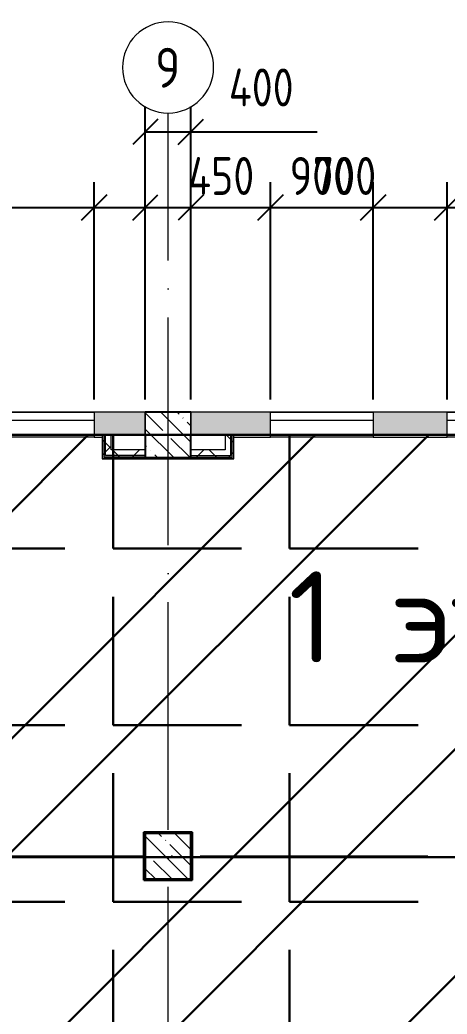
# Model space of a CAD drawing. Header units: millimetres. Extents: x -68946 to 690821, y -552984 to 293768.
# Drawn here: x 34848 to 38600, y 53287 to 62020 of the extents above; entities that cross this region are included whole.
import ezdxf

# ---------------------------------------------------------------- set-up
doc = ezdxf.new("R2010")
doc.units = ezdxf.units.MM
doc.linetypes.add('ADSK_Линия сетки', pattern=[2500, 2000, -250, 0, -250])
doc.layers.get('Defpoints').update_dxf_attribs({"color": 250})
for name, color, linetype, lineweight in [('1.1) Стяжка 5 вып.', 30, 'Continuous', 30), ('1.2) Тепло-звук изол. + пленка 5 вып.', 200, 'Continuous', 30), ('A-____-____-DIMS', 250, 'Continuous', 9), ('A-GLAZ-____-MCUT', 250, 'Continuous', 9), ('A-GLAZ-____-OTLN', 250, 'Continuous', 5), ('A-WALL-____-MCUT', 250, 'Continuous', 13), ('A-WALL-____-PATT', 250, 'Continuous', 13), ('A-WALL-FNSH-MCUT', 250, 'Continuous', 13), ('G-____-____-TEXT', 250, 'Continuous', 9), ('I-WALL-____-OTLN', 250, 'Continuous', 9), ('S-COLS-____-MCUT', 250, 'Continuous', 25), ('S-COLS-____-OTLN', 250, 'Continuous', 9), ('S-GRID-____-IDEN', 250, 'Continuous', 9), ('S-GRID-____-OTLN', 250, 'Continuous', 9)]:
    doc.layers.add(name, color=color, linetype=linetype, lineweight=lineweight)
doc.styles.add('GOST Common', font='', dxfattribs={"width": 0.9, "height": 350})
doc.styles.add('ISOCPEUR_6', font='isocpeur.ttf', dxfattribs={"height": 3.5})
doc.styles.get("Standard").update_dxf_attribs({"font": 'ГОСТ тип А.ttf'})
doc.styles.get('GOST Common').set_extended_font_data('GOST Common')
doc.dimstyles.new('А3', dxfattribs={"dimtxt": 333, "dimasz": 222, "dimexe": 222, "dimexo": 111, "dimgap": 111, "dimtad": 1, "dimtoh": 1, "dimdec": 0, "dimrnd": 0.0015, "dimzin": 0, "dimdsep": 46, "dimtxsty": 'Standard', "dimblk": 'OBLIQUE', "dimcen": 0, "dimclrd": 7, "dimclre": 7, "dimclrt": 7, "dimadec": 0, "dimazin": 0, "dimtfac": 1, "dimtdec": 0, "dimtofl": 0, "dimtmove": 0, "dimatfit": 3, "dimfxl": 1, "dimtolj": 1, "dimtzin": 0, "dimarcsym": 0})
pattern_1 = [(45, (0, 0), (-141.42136, 141.42136), []), (135, (0, 0), (-141.42136, -141.42136), [])]
pattern_2 = [(0, (0, 0), (0, 1550.67), [1127.76, -422.91]), (90, (0, 0), (-1550.67, 9e-14), [1127.76, -422.91])]

# ---------------------------------------------------------------- blocks, each defined once
blk = doc.blocks.new('Окно_СКБ_1Ст1 - 120_Окно_СКБ_1Ст_900_ОК3л-V3-Кладочный план на отм_ 0_000_ Секция 1_')
at = {"layer": 'A-GLAZ-____-MCUT'}
for p, q in [((-450, -125), (450, -125)), ((-450, -195), (450, -195))]:
    blk.add_line(p, q, dxfattribs=at)
at = {"layer": 'A-GLAZ-____-OTLN'}
for p, q in [((450, -125), (-450, -125)), ((-450, -195), (450, -195))]:
    blk.add_line(p, q, dxfattribs=at)
blk = doc.blocks.new('Окно_СКБ_1Ст1 - 120_Окно_СКБ_1Ст_1250_ОК14Л-29018784-Кладочный план на отм_ 0_000_ Секция 1_')
at = {"layer": 'A-GLAZ-____-MCUT'}
for p, q in [((-625, -125), (625, -125)), ((-625, -195), (625, -195))]:
    blk.add_line(p, q, dxfattribs=at)
at = {"layer": 'A-GLAZ-____-OTLN'}
for p, q in [((625, -125), (-625, -125)), ((-625, -195), (625, -195))]:
    blk.add_line(p, q, dxfattribs=at)
blk = doc.blocks.new('Окно_СКБ_2Ст1 - Окно_СКБ_2Ст_2800_ОК11-29018754-Кладочный план на отм_ 0_000_ Секция 1_')
at = {"layer": 'A-GLAZ-____-MCUT'}
for p, q in [((-1400, -125), (1400, -125)), ((-1400, -195), (1400, -195))]:
    blk.add_line(p, q, dxfattribs=at)
at = {"layer": 'A-GLAZ-____-OTLN'}
for p, q in [((1400, -125), (-1400, -125)), ((-1400, -195), (1400, -195))]:
    blk.add_line(p, q, dxfattribs=at)
blk = doc.blocks.new('BSC_Колонна _Прямоугольная - 400x400-V16-Кладочный план на отм_ 0_000_ Секция 1_')
at = {"layer": 'S-COLS-____-OTLN', "lineweight": 5}
h = blk.add_hatch(dxfattribs=at)
h.set_pattern_fill('FP_23', color=256, style=0, pattern_type=2)
h.set_pattern_definition([(135, (-36149.98, -54675), (-142.5619, -142.5619), []), (135, (-36007.42, -54675), (-142.5619, -142.5619), [252.016, -50.403, 3.353, -47.05])])
h.paths.add_polyline_path([(-200, -200), (200, -200), (200, 200), (-200, 200)])
at = {"layer": 'S-COLS-____-MCUT'}
for p, q in [((200, 200), (-200, 200)), ((-200, 200), (-200, -200)), ((200, -200), (200, 200)), ((-200, -200), (200, -200))]:
    blk.add_line(p, q, dxfattribs=at)
blk = doc.blocks.new('Ось сетки - Круг_Ø8 мм-39983606-Кладочный план на отм_ 0_000_ Секция 1_')
at = {"layer": 'S-GRID-____-IDEN'}
for start, end in [(360, 180), (180, 360)]:
    blk.add_arc((0, 0), 4, start, end, dxfattribs=at)
blk = doc.blocks.new('_Oblique')
at = {"color": 0, "linetype": 'ByBlock', "lineweight": -2}
blk.add_line((-0.5, -0.5), (0.5, 0.5), dxfattribs=at)
blk = doc.blocks.new('DIMBLOCK355-Кладочный план на отм_ 0_000_ Секция 1_')
at = {"layer": 'A-____-____-DIMS', "color": 7, "lineweight": -2, "transparency": 16777216}
for p, q in [((32700, 58686.1), (32700, 60593.3)), ((35500, 58686.1), (35500, 60593.3)), ((32700, 60371.3), (35500, 60371.3))]:
    blk.add_line(p, q, dxfattribs=at)
at = {"layer": 'Defpoints', "color": 0, "lineweight": 30, "transparency": 16777216}
for p in [(35500, 60371.3), (32700, 58575.1), (35500, 58575.1)]:
    blk.add_point(p, dxfattribs=at)
at = {"layer": 'A-____-____-DIMS', "color": 7, "lineweight": -2, "transparency": 16777216, "xscale": 222, "yscale": 222, "zscale": 222, "rotation": 180}
blk.add_blockref('_Oblique', (32700, 60371.3), dxfattribs=at)
at = {"layer": 'A-____-____-DIMS', "color": 7, "lineweight": -2, "transparency": 16777216, "xscale": 222, "yscale": 222, "zscale": 222}
blk.add_blockref('_Oblique', (35500, 60371.3), dxfattribs=at)
at = {"layer": 'A-____-____-DIMS', "color": 7, "transparency": 16777216, "insert": (34100, 60648.8), "char_height": 333, "width": 2.483, "attachment_point": 5}
blk.add_mtext('\\A1;2800', dxfattribs=at)
blk = doc.blocks.new('DIMBLOCK356-Кладочный план на отм_ 0_000_ Секция 1_')
at = {"layer": 'A-____-____-DIMS', "color": 7, "lineweight": -2, "transparency": 16777216}
for p, q in [((35500, 58686.1), (35500, 60593.3)), ((35950, 58686), (35950, 60593.3)), ((35500, 60371.3), (35950, 60371.3)), ((35950, 60371.3), (37060, 60371.3))]:
    blk.add_line(p, q, dxfattribs=at)
at = {"layer": 'Defpoints', "color": 0, "lineweight": 30, "transparency": 16777216}
for p in [(35950, 60371.3), (35500, 58575.1), (35950, 58575)]:
    blk.add_point(p, dxfattribs=at)
at = {"layer": 'A-____-____-DIMS', "color": 7, "lineweight": -2, "transparency": 16777216, "xscale": 222, "yscale": 222, "zscale": 222, "rotation": 180}
blk.add_blockref('_Oblique', (35500, 60371.3), dxfattribs=at)
at = {"layer": 'A-____-____-DIMS', "color": 7, "lineweight": -2, "transparency": 16777216, "xscale": 222, "yscale": 222, "zscale": 222}
blk.add_blockref('_Oblique', (35950, 60371.3), dxfattribs=at)
at = {"layer": 'A-____-____-DIMS', "color": 7, "transparency": 16777216, "insert": (36616, 60648.8), "char_height": 333, "width": 1.946, "attachment_point": 5}
blk.add_mtext('\\A1;450', dxfattribs=at)
blk = doc.blocks.new('DIMBLOCK357-Кладочный план на отм_ 0_000_ Секция 1_')
at = {"layer": 'A-____-____-DIMS', "color": 7, "lineweight": -2, "transparency": 16777216}
for p, q in [((35950, 58686), (35950, 61259.8)), ((36350, 58686), (36350, 61259.8)), ((35950, 61037.8), (36350, 61037.8)), ((36350, 61037.8), (37460, 61037.8))]:
    blk.add_line(p, q, dxfattribs=at)
at = {"layer": 'Defpoints', "color": 0, "lineweight": 30, "transparency": 16777216}
for p in [(36350, 61037.8), (35950, 58575), (36350, 58575)]:
    blk.add_point(p, dxfattribs=at)
at = {"layer": 'A-____-____-DIMS', "color": 7, "lineweight": -2, "transparency": 16777216, "xscale": 222, "yscale": 222, "zscale": 222, "rotation": 180}
blk.add_blockref('_Oblique', (35950, 61037.8), dxfattribs=at)
at = {"layer": 'A-____-____-DIMS', "color": 7, "lineweight": -2, "transparency": 16777216, "xscale": 222, "yscale": 222, "zscale": 222}
blk.add_blockref('_Oblique', (36350, 61037.8), dxfattribs=at)
at = {"layer": 'A-____-____-DIMS', "color": 7, "transparency": 16777216, "insert": (36683, 61592.8), "char_height": 333, "width": 1.946, "attachment_point": 1, "line_spacing_factor": 1.022761}
blk.add_mtext('\\A1;400', dxfattribs=at)
blk = doc.blocks.new('DIMBLOCK358-Кладочный план на отм_ 0_000_ Секция 1_')
at = {"layer": 'A-____-____-DIMS', "color": 7, "lineweight": -2, "transparency": 16777216}
for p, q in [((36350, 58686), (36350, 60593.3)), ((37050, 58686.1), (37050, 60593.3)), ((36350, 60371.3), (37050, 60371.3)), ((37050, 60371.3), (38126.7, 60371.3))]:
    blk.add_line(p, q, dxfattribs=at)
at = {"layer": 'Defpoints', "color": 0, "lineweight": 30, "transparency": 16777216}
for p in [(37050, 60371.3), (36350, 58575), (37050, 58575.1)]:
    blk.add_point(p, dxfattribs=at)
at = {"layer": 'A-____-____-DIMS', "color": 7, "lineweight": -2, "transparency": 16777216, "xscale": 222, "yscale": 222, "zscale": 222, "rotation": 180}
blk.add_blockref('_Oblique', (36350, 60371.3), dxfattribs=at)
at = {"layer": 'A-____-____-DIMS', "color": 7, "lineweight": -2, "transparency": 16777216, "xscale": 222, "yscale": 222, "zscale": 222}
blk.add_blockref('_Oblique', (37050, 60371.3), dxfattribs=at)
at = {"layer": 'A-____-____-DIMS', "color": 7, "transparency": 16777216, "insert": (37699.4, 60648.8), "char_height": 333, "width": 1.862, "attachment_point": 5}
blk.add_mtext('\\A1;700', dxfattribs=at)
blk = doc.blocks.new('DIMBLOCK359-Кладочный план на отм_ 0_000_ Секция 1_')
at = {"layer": 'A-____-____-DIMS', "color": 7, "lineweight": -2, "transparency": 16777216}
for p, q in [((37050, 58686.1), (37050, 60593.3)), ((37950, 58686), (37950, 60593.3)), ((37050, 60371.3), (37950, 60371.3))]:
    blk.add_line(p, q, dxfattribs=at)
at = {"layer": 'Defpoints', "color": 0, "lineweight": 30, "transparency": 16777216}
for p in [(37950, 60371.3), (37050, 58575.1), (37950, 58575)]:
    blk.add_point(p, dxfattribs=at)
at = {"layer": 'A-____-____-DIMS', "color": 7, "lineweight": -2, "transparency": 16777216, "xscale": 222, "yscale": 222, "zscale": 222, "rotation": 180}
blk.add_blockref('_Oblique', (37050, 60371.3), dxfattribs=at)
at = {"layer": 'A-____-____-DIMS', "color": 7, "lineweight": -2, "transparency": 16777216, "xscale": 222, "yscale": 222, "zscale": 222}
blk.add_blockref('_Oblique', (37950, 60371.3), dxfattribs=at)
at = {"layer": 'A-____-____-DIMS', "color": 7, "transparency": 16777216, "insert": (37500, 60648.8), "char_height": 333, "width": 1.862, "attachment_point": 5}
blk.add_mtext('\\A1;900', dxfattribs=at)
blk = doc.blocks.new('DIMBLOCK360-Кладочный план на отм_ 0_000_ Секция 1_')
at = {"layer": 'A-____-____-DIMS', "color": 7, "lineweight": -2, "transparency": 16777216}
for p, q in [((37950, 58686), (37950, 60593.3)), ((38600, 58686), (38600, 60593.3)), ((37950, 60371.3), (38600, 60371.3)), ((38600, 60371.3), (39676.7, 60371.3))]:
    blk.add_line(p, q, dxfattribs=at)
at = {"layer": 'Defpoints', "color": 0, "lineweight": 30, "transparency": 16777216}
for p in [(38600, 60371.3), (37950, 58575), (38600, 58575)]:
    blk.add_point(p, dxfattribs=at)
at = {"layer": 'A-____-____-DIMS', "color": 7, "lineweight": -2, "transparency": 16777216, "xscale": 222, "yscale": 222, "zscale": 222, "rotation": 180}
blk.add_blockref('_Oblique', (37950, 60371.3), dxfattribs=at)
at = {"layer": 'A-____-____-DIMS', "color": 7, "lineweight": -2, "transparency": 16777216, "xscale": 222, "yscale": 222, "zscale": 222}
blk.add_blockref('_Oblique', (38600, 60371.3), dxfattribs=at)
at = {"layer": 'A-____-____-DIMS', "color": 7, "transparency": 16777216, "insert": (39249.4, 60648.8), "char_height": 333, "width": 1.862, "attachment_point": 5}
blk.add_mtext('\\A1;650', dxfattribs=at)
blk = doc.blocks.new('DIMBLOCK361-Кладочный план на отм_ 0_000_ Секция 1_')
at = {"layer": 'A-____-____-DIMS', "color": 7, "lineweight": -2, "transparency": 16777216}
for p, q in [((38600, 58686), (38600, 60593.3)), ((39850, 58686), (39850, 60593.3)), ((38600, 60371.3), (39850, 60371.3))]:
    blk.add_line(p, q, dxfattribs=at)
at = {"layer": 'Defpoints', "color": 0, "lineweight": 30, "transparency": 16777216}
for p in [(39850, 60371.3), (38600, 58575), (39850, 58575)]:
    blk.add_point(p, dxfattribs=at)
at = {"layer": 'A-____-____-DIMS', "color": 7, "lineweight": -2, "transparency": 16777216, "xscale": 222, "yscale": 222, "zscale": 222, "rotation": 180}
blk.add_blockref('_Oblique', (38600, 60371.3), dxfattribs=at)
at = {"layer": 'A-____-____-DIMS', "color": 7, "lineweight": -2, "transparency": 16777216, "xscale": 222, "yscale": 222, "zscale": 222}
blk.add_blockref('_Oblique', (39850, 60371.3), dxfattribs=at)
at = {"layer": 'A-____-____-DIMS', "color": 7, "transparency": 16777216, "insert": (39225, 60648.8), "char_height": 333, "width": 2.299, "attachment_point": 5}
blk.add_mtext('\\A1;1250', dxfattribs=at)

msp = doc.modelspace()

# ---------------------------------------------------------------- hatches: boundary and pattern name
at = {"layer": '1.1) Стяжка 5 вып.', "lineweight": 30, "true_color": 0xf26722}
h = msp.add_hatch(dxfattribs=at)
h.set_pattern_fill('ANSI32', color=30, scale=222)
h.paths.add_polyline_path([(53480, 58375.0006), (32655, 58375.0006), (32655, 54665.0006), (35938.1957, 54665.0006), (35938.1957, 54885), (36359.9781, 54885), (36359.9781, 54665.0006), (40840, 54665.0006), (40840, 54885), (41260, 54885), (41260, 54665.0006), (45340, 54665.0006), (45340, 54885), (45760, 54885), (45760, 54665.0006), (49640, 54665.0006), (49640, 54885), (50059.9781, 54885), (50059.9781, 54665.0006), (53480, 54665.0006)])
h = msp.add_hatch(dxfattribs=at)
h.set_pattern_fill('ANSI32', color=30, scale=222)
h.paths.add_polyline_path([(69050, 54665.0006), (63760.01, 54665.0006), (63760.01, 54465), (63340.01, 54465), (63340.01, 54665.0006), (50059.9781, 54665.0006), (50059.9781, 54465), (49640, 54465), (49640, 54665.0006), (45760, 54665.0006), (45760, 54465), (45340, 54465), (45340, 54665.0006), (41260, 54665.0006), (41260, 54465), (40840, 54465), (40840, 54665.0006), (36359.9781, 54665.0006), (36359.9781, 54465), (35938.1957, 54465), (35938.1957, 54665.0006), (32655, 54665.0006), (237.9781, 54665.0006), (237.9781, 51375), (69050, 51375)])
at = {"layer": '1.2) Тепло-звук изол. + пленка 5 вып.', "lineweight": 30}
h = msp.add_hatch(dxfattribs=at)
h.set_pattern_fill('ANGLE', color=256, scale=222)
h.set_pattern_definition(pattern_2)
h.paths.add_polyline_path([(53480, 58375.0006), (32655, 58375.0006), (32655, 54665.0006), (35938.1957, 54665.0006), (35938.1957, 54885), (36359.9781, 54885), (36359.9781, 54665.0006), (40840, 54665.0006), (40840, 54885), (41260, 54885), (41260, 54665.0006), (45340, 54665.0006), (45340, 54885), (45760, 54885), (45760, 54665.0006), (49640, 54665.0006), (49640, 54885), (50059.9781, 54885), (50059.9781, 54665.0006), (53480, 54665.0006)])
h = msp.add_hatch(dxfattribs=at)
h.set_pattern_fill('ANGLE', color=256, scale=222)
h.set_pattern_definition(pattern_2)
h.paths.add_polyline_path([(69050, 54665.0006), (63760.01, 54665.0006), (63760.01, 54465), (63340.01, 54465), (63340.01, 54665.0006), (50059.9781, 54665.0006), (50059.9781, 54465), (49640, 54465), (49640, 54665.0006), (45760, 54665.0006), (45760, 54465), (45340, 54465), (45340, 54665.0006), (41260, 54665.0006), (41260, 54465), (40840, 54465), (40840, 54665.0006), (36359.9781, 54665.0006), (36359.9781, 54465), (35938.1957, 54465), (35938.1957, 54665.0006), (32655, 54665.0006), (237.9781, 54665.0006), (237.9781, 51375), (69050, 51375)])
at = {"layer": 'A-WALL-____-PATT', "lineweight": 15}
h = msp.add_hatch(dxfattribs=at)
h.set_pattern_fill('FP_9', color=256, style=0, pattern_type=2)
h.set_pattern_definition([(50, (0, 0), (364.3679, -31.8783), [38.1, -419.1]), (355, (0, 0), (-70.4859, 382.1133), [30.48, -335.28]), (100.451, (30.36, -2.66), (293.885, 350.2334), [32.38, -356.18]), (46.184, (0, 101.6), (542.1585, -84.0858), [57.15, -628.65]), (96.636, (45.2, 94.6), (474.805, 494.8554), [48.57, -534.27]), (351.184, (0, 101.6), (474.8102, 494.85), [45.72, -502.92]), (21, (50.8, 76.2), (303.2285, -204.5305), [38.1, -419.1]), (326, (50.8, 76.2), (123.6039, 368.376), [30.48, -335.28]), (71.451, (76.07, 59.16), (426.8341, 163.8427), [32.38, -356.18]), (37.5, (0, 0), (6.17665, 169.11015), [16.764, -314.452, 16.764, -323.596, -336.55]), (37.5, (0, 0), (6.17665, 169.11015), [-671.576, 16.764, -319.786]), (7.5, (0, 0), (133.63888, 200.3615), [16.764, -177.292, 16.764, -306.832, -128.27]), (7.5, (0, 0), (133.63888, 200.3615), [-517.652, 16.764, -111.506]), (327.5, (-113.28, 0), (271.18182, -11.45836), [16.764, -110.236, 16.764, -379.476, -525.78]), (327.5, (-113.28, 0), (271.18182, -11.45836), [-523.24, 16.764, -509.016]), (317.5, (-164.08, 0), (296.2585, 50.85285), [16.764, -148.336, 16.764, -246.38, -373.38]), (317.5, (-164.08, 0), (296.2585, 50.85285), [-428.244, 16.764, -356.616])])
h.paths.add_polyline_path([(69050, 58375), (69050, 58575), (63749.9781, 58575.0085), (63749.9781, 58375.0085), (67102.2057, 58375.0031)])
h.paths.add_polyline_path([(63349.9781, 58375.0091), (63349.9781, 58575.0091), (63020.2294, 58575.0097), (63020.2294, 58375.0097), (63253.8734, 58375.0093)])
h.paths.add_polyline_path([(61820.2294, 58375.0116), (61820.2294, 58575.0116), (61170, 58575.0126), (61170, 58375.0126), (61685, 58375.0118)])
h.paths.add_polyline_path([(60270, 58375.014), (60270, 58575.014), (59249.9781, 58575.0157), (59249.9781, 58375.0157), (59405.5412, 58375.0154)])
h.paths.add_polyline_path([(58849.9781, 58375.0163), (58849.9781, 58575.0163), (54749.9781, 58575.0229), (54749.9781, 58375.0229), (58306.0176, 58375.0172)])
h.paths.add_polyline_path([(54349.9781, 58375.0235), (54349.9781, 58575.0235), (52850, 58575.0259), (52850, 58375.0259), (53907.9236, 58375.0242)])
h.paths.add_polyline_path([(51600, 58375.0279), (51600, 58575.0279), (50950, 58575.0289), (50950, 58375.0289)])
h.paths.add_polyline_path([(49649.9781, 58375.031), (49649.9781, 58575.031), (48550, 58575.0328), (48550, 58375.0328), (49509.8296, 58375.0312)])
h.paths.add_polyline_path([(45349.9781, 58375.0379), (45349.9781, 58575.0379), (44200.229, 58575.0397), (44200.229, 58375.0397), (45111.7356, 58375.0383)])
h.paths.add_polyline_path([(41400.229, 58375.0442), (41400.229, 58575.0442), (41249.9781, 58575.0444), (41249.9781, 58375.0444), (41263.4033, 58375.0444)])
h.paths.add_polyline_path([(40849.9781, 58375.0451), (40849.9781, 58575.0451), (39850, 58575.0467), (39850, 58375.0467), (40713.6415, 58375.0453)])
h.paths.add_polyline_path([(38600, 58375.0487), (38600, 58575.0487), (37950, 58575.0497), (37950, 58375.0497), (38514.5945, 58375.0488)])
h.paths.add_polyline_path([(37050, 58375.0512), (37050, 58575.0512), (36349.9781, 58575.0523), (36349.9781, 58375.0523), (36865.3093, 58375.0515)])
h.paths.add_polyline_path([(35949.9781, 58375.0529), (35949.9781, 58575.0529), (35500, 58575.0536), (35500, 58375.0536), (35765.7858, 58375.0532)])
h.paths.add_polyline_path([(32700, 58375.0581), (32700, 58575.0581), (31725.0002, 58575.0597), (31724.9998, 58375.0597), (32655, 58375.0582)])
h = msp.add_hatch(dxfattribs=at)
h.set_pattern_fill('FP_28', color=42, style=0, pattern_type=2)
h.set_pattern_definition(pattern_1)
h.paths.add_polyline_path([(35599.7563, 58193.0006), (35649.7563, 58193.0006), (35649.7563, 58375.0006), (35599.7563, 58375.0006), (35599.7563, 58264.1097)])
h = msp.add_hatch(dxfattribs=at)
h.set_pattern_fill('FP_28', color=256, style=0, pattern_type=2)
h.set_pattern_definition(pattern_1)
h.paths.add_polyline_path([(36700.2437, 58193.0006), (36700.2437, 58375.0006), (36650.2437, 58375.0006), (36650.2437, 58193.0006)])
h = msp.add_hatch(dxfattribs=at)
h.set_pattern_fill('FP_28', color=42, style=0, pattern_type=2)
h.set_pattern_definition(pattern_1)
h.paths.add_polyline_path([(35950, 58193.0006), (35950, 58243.0006), (35649.7563, 58243.0006), (35649.7563, 58193.0006), (35765.7858, 58193.0006)])
h = msp.add_hatch(dxfattribs=at)
h.set_pattern_fill('FP_28', color=42, style=0, pattern_type=2)
h.set_pattern_definition(pattern_1)
h.paths.add_polyline_path([(36650.2437, 58193.0006), (36650.2437, 58243.0006), (36350, 58243.0006), (36350, 58193.0006), (36590.4284, 58193.0006)])
at = {"layer": 'I-WALL-____-OTLN'}
h = msp.add_hatch(dxfattribs=at)
h.set_pattern_fill('FP_28', color=30, style=0, pattern_type=2)
h.set_pattern_definition(pattern_1)
h.paths.add_polyline_path([(35587.2563, 58168.0006), (35587.2563, 58375.0006), (35574.7563, 58375.0006), (35574.7563, 58168.0006)])
h = msp.add_hatch(dxfattribs=at)
h.set_pattern_fill('FP_28', color=30, style=0, pattern_type=2)
h.set_pattern_definition(pattern_1)
h.paths.add_polyline_path([(35599.7563, 58180.5006), (35599.7563, 58375.0006), (35587.2563, 58375.0006), (35587.2563, 58180.5006)])
h = msp.add_hatch(dxfattribs=at)
h.set_pattern_fill('FP_28', color=256, style=0, pattern_type=2)
h.set_pattern_definition(pattern_1)
h.paths.add_polyline_path([(36712.7437, 58180.5006), (36712.7437, 58375.0006), (36700.2437, 58375.0006), (36700.2437, 58180.5006)])
h = msp.add_hatch(dxfattribs=at)
h.set_pattern_fill('FP_28', color=256, style=0, pattern_type=2)
h.set_pattern_definition(pattern_1)
h.paths.add_polyline_path([(36725.2437, 58168.0006), (36725.2437, 58375.0006), (36712.7437, 58375.0006), (36712.7437, 58168.0006)])
h = msp.add_hatch(dxfattribs=at)
h.set_pattern_fill('FP_28', color=30, style=0, pattern_type=2)
h.set_pattern_definition(pattern_1)
h.paths.add_polyline_path([(35599.7563, 58168.0006), (35950, 58168.0006), (35950, 58180.5006), (35587.2563, 58180.5006), (35587.2563, 58168.0006)])
h = msp.add_hatch(dxfattribs=at)
h.set_pattern_fill('FP_28', color=30, style=0, pattern_type=2)
h.set_pattern_definition(pattern_1)
h.paths.add_polyline_path([(35950, 58180.5006), (35950, 58193.0006), (35599.7563, 58193.0006), (35599.7563, 58180.5006), (35765.7858, 58180.5006)])
h = msp.add_hatch(dxfattribs=at)
h.set_pattern_fill('FP_28', color=30, style=0, pattern_type=2)
h.set_pattern_definition(pattern_1)
h.paths.add_polyline_path([(36700.2437, 58180.5006), (36700.2437, 58193.0006), (36350, 58193.0006), (36350, 58180.5006), (36650.2437, 58180.5006)])
h = msp.add_hatch(dxfattribs=at)
h.set_pattern_fill('FP_28', color=30, style=0, pattern_type=2)
h.set_pattern_definition(pattern_1)
h.paths.add_polyline_path([(36712.7437, 58168.0006), (36712.7437, 58180.5006), (36350, 58180.5006), (36350, 58168.0006), (36700.2437, 58168.0006)])
at = {"layer": 'S-COLS-____-OTLN', "lineweight": 5}
h = msp.add_hatch(dxfattribs=at)
h.set_pattern_fill('FP_8', color=256, style=0, pattern_type=2)
h.set_pattern_definition([(135, (0, 0), (-142.5612, -142.5612), []), (135, (142.56, 0), (-142.5612, -142.5612), [252.016, -50.403, 3.353, -47.05])])
h.paths.add_polyline_path([(35949.9781, 58175.0006), (36349.9781, 58175.0006), (36349.9781, 58575.0006), (35949.9781, 58575.0006), (35949.9781, 58375.0529)])

# ---------------------------------------------------------------- linework, layer by layer
at = {"linetype": 'ADSK_Линия сетки'}
msp.add_line((-3569.5512, 54675.0006), (72376.0288, 54675.0006), dxfattribs=at)
at = {"layer": '1.1) Стяжка 5 вып.', "lineweight": 30}
for points in [[(32655, 54665.0006), (53480, 54665.0006), (53480, 58375.0006), (32655, 58375.0006)], [(35938.1957, 54465), (36359.9781, 54465), (36359.9781, 54885), (35938.1957, 54885)], [(237.9781, 54665.0006), (69050, 54665.0006), (69050, 51375), (237.9781, 51375)]]:
    msp.add_lwpolyline(points, close=True, dxfattribs=at)
at = {"layer": 'A-WALL-____-MCUT', "lineweight": 15}
for p, q in [((35949.9781, 58575.0529), (35500, 58575.0536)), ((35500, 58575.0536), (35500, 58375.0536)), ((35949.9781, 58375.0529), (35949.9781, 58575.0529)), ((37050, 58575.0512), (36349.9781, 58575.0523)), ((36349.9781, 58575.0523), (36349.9781, 58375.0523)), ((37050, 58375.0512), (37050, 58575.0512)), ((38600, 58575.0487), (37950, 58575.0497)), ((37950, 58575.0497), (37950, 58375.0497)), ((38600, 58375.0487), (38600, 58575.0487)), ((35500, 58375.0536), (35949.9781, 58375.0529)), ((35571.7563, 58375), (35500, 58375)), ((35571.7563, 58375), (35571.7563, 58165.0006)), ((35574.7563, 58168.0006), (35574.7563, 58375)), ((35587.2563, 58180.5006), (35587.2563, 58375.0006)), ((35649.7563, 58375.0006), (35599.7563, 58375.0006)), ((35599.7563, 58193.0006), (35599.7563, 58375.0006)), ((35649.7563, 58243.0006), (35649.7563, 58375.0006)), ((36349.9781, 58375.0523), (37050, 58375.0512)), ((36650.2437, 58375.0006), (36650.2437, 58243.0006)), ((36700.2437, 58375.0006), (36650.2437, 58375.0006)), ((36700.2437, 58193.0006), (36700.2437, 58375.0006)), ((36712.7437, 58180.5006), (36712.7437, 58375.0006)), ((36725.2437, 58375), (36725.2437, 58168.0006)), ((37050, 58375), (36725.2437, 58375)), ((36728.2437, 58165.0006), (36728.2437, 58375)), ((37950, 58375.0497), (38600, 58375.0487)), ((38600, 58375), (37950, 58375)), ((35571.7563, 58165.0006), (35950, 58165.0006)), ((35950, 58168.0006), (35574.7563, 58168.0006)), ((35950, 58180.5006), (35587.2563, 58180.5006)), ((35950, 58193.0006), (35599.7563, 58193.0006)), ((35950, 58243.0006), (35649.7563, 58243.0006)), ((35950, 58193.0006), (35950, 58243.0006)), ((35950, 58168.0006), (35950, 58175.0006)), ((35950, 58168.0006), (35950, 58165.0006)), ((36650.2437, 58243.0006), (36350, 58243.0006)), ((36350, 58243.0006), (36350, 58193.0006)), ((36350, 58193.0006), (36700.2437, 58193.0006)), ((36350, 58180.5006), (36712.7437, 58180.5006)), ((36350, 58175.0006), (36350, 58168.0006)), ((36725.2437, 58168.0006), (36350, 58168.0006)), ((36350, 58168.0006), (36350, 58165.0006)), ((36350, 58165.0006), (36728.2437, 58165.0006))]:
    msp.add_line(p, q, dxfattribs=at)
at = {"layer": 'A-WALL-FNSH-MCUT', "lineweight": 15}
for p, q in [((35500, 58375), (35500, 58355)), ((35500, 58355), (35571.7563, 58355)), ((35574.7563, 58375.0006), (35574.7563, 58375)), ((35599.7563, 58375.0006), (35574.7563, 58375.0006)), ((36725.2437, 58375.0006), (36700.2437, 58375.0006)), ((36725.2437, 58375), (36725.2437, 58375.0006)), ((36728.2437, 58355), (37050, 58355)), ((37050, 58355), (37050, 58375)), ((37950, 58375), (37950, 58355)), ((37950, 58355), (38600, 58355)), ((38600, 58355), (38600, 58375)), ((35950, 58175.0006), (35950, 58193.0006)), ((36350, 58175.0006), (35950, 58175.0006)), ((35950, 58165.0006), (36350, 58165.0006)), ((36350, 58193.0006), (36350, 58175.0006)), ((36359.9781, 54885), (35938.1957, 54885)), ((35938.1957, 54885), (35938.1957, 54465)), ((35948.1957, 54875), (35949.9781, 54875)), ((35948.1957, 54475), (35948.1957, 54875)), ((36359.9781, 54465), (36359.9781, 54885)), ((35938.1957, 54465), (36359.9781, 54465)), ((35949.9781, 54475), (35948.1957, 54475))]:
    msp.add_line(p, q, dxfattribs=at)
at = {"layer": 'I-WALL-____-OTLN', "lineweight": 15}
for p, q in [((32700, 58575.0581), (35500, 58575.0536)), ((37050, 58575.0512), (37950, 58575.0497)), ((35500, 58355), (32700, 58355)), ((37950, 58355), (37050, 58355)), ((39850, 58355), (38600, 58355))]:
    msp.add_line(p, q, dxfattribs=at)
at = {"layer": 'S-COLS-____-MCUT'}
for p, q in [((36349.9781, 58575.0006), (35949.9781, 58575.0006)), ((35949.9781, 58375.0529), (35949.9781, 58175.0006)), ((36349.9781, 58175.0006), (36349.9781, 58375.0523)), ((35949.9781, 58175.0006), (36349.9781, 58175.0006))]:
    msp.add_line(p, q, dxfattribs=at)
at = {"layer": 'S-COLS-____-OTLN'}
for p, q in [((35949.9781, 58575.0006), (35949.9781, 58375.0529)), ((36349.9781, 58375.0523), (36349.9781, 58575.0006))]:
    msp.add_line(p, q, dxfattribs=at)
at = {"layer": 'S-GRID-____-OTLN', "linetype": 'ADSK_Линия сетки'}
for p, q in [((36150, 39906.0281), (36150, 61202.0051)), ((-3669.3683, 58375.0006), (72376.0288, 58375.0006))]:
    msp.add_line(p, q, dxfattribs=at)

# ---------------------------------------------------------------- block references
at = {"layer": 'A-GLAZ-____-OTLN'}
for name, p in [('Окно_СКБ_2Ст1 - Окно_СКБ_2Ст_2800_ОК11-29018754-Кладочный план на отм_ 0_000_ Секция 1_', (34100, 58700)), ('Окно_СКБ_1Ст1 - 120_Окно_СКБ_1Ст_900_ОК3л-V3-Кладочный план на отм_ 0_000_ Секция 1_', (37500, 58700)), ('Окно_СКБ_1Ст1 - 120_Окно_СКБ_1Ст_1250_ОК14Л-29018784-Кладочный план на отм_ 0_000_ Секция 1_', (39225, 58700))]:
    msp.add_blockref(name, p, dxfattribs=at)
at = {"layer": 'S-COLS-____-OTLN'}
msp.add_blockref('BSC_Колонна _Прямоугольная - 400x400-V16-Кладочный план на отм_ 0_000_ Секция 1_', (36149.9781, 54675), dxfattribs=at)
at = {"layer": 'S-GRID-____-IDEN', "xscale": 99.99999999999993, "yscale": 99.99999999999993, "zscale": 99.99999999999993}
msp.add_blockref('Ось сетки - Круг_Ø8 мм-39983606-Кладочный план на отм_ 0_000_ Секция 1_', (36150, 61602.0051), dxfattribs=at)

# ---------------------------------------------------------------- texts
at = {"layer": 'G-____-____-TEXT', "color": 7, "insert": (37207.2983, 57175.7853), "char_height": 800, "width": 18169.734652, "attachment_point": 1, "style": 'ISOCPEUR_6'}
msp.add_mtext('1 этаж, 1 секция', dxfattribs=at)
at = {"layer": 'S-GRID-____-IDEN', "color": 18, "true_color": 0x000000, "insert": (36036.2193, 61774.5385), "char_height": 350, "width": 274.177125, "attachment_point": 1, "style": 'GOST Common'}
msp.add_mtext('\\fGOST Common|b0|i0|c204|p34|;\\W.9;9', dxfattribs=at)

# ---------------------------------------------------------------- dimensions: what is measured, and where the dimension line sits
at = {"layer": 'A-____-____-DIMS'}
dim = msp.add_linear_dim(base=(36349.9781, 61037.8105), p1=(35949.9781, 58575.0006), p2=(36349.9781, 58575.0006), dimstyle='А3', dxfattribs=at)
dim.commit()
dim.dimension.update_dxf_attribs({"geometry": 'DIMBLOCK357-Кладочный план на отм_ 0_000_ Секция 1_', "text_midpoint": (37015.9781, 61037.8105), "dimtype": 160})
for base, p1, p2, picture, middle in [((35500, 60371.2672), (32700, 58575.0581), (35500, 58575.0536), 'DIMBLOCK355-Кладочный план на отм_ 0_000_ Секция 1_', (34100, 60648.7672)), ((35949.9781, 60371.2672), (35500, 58575.0536), (35949.9781, 58575.0006), 'DIMBLOCK356-Кладочный план на отм_ 0_000_ Секция 1_', (36615.9781, 60648.7672)), ((37050, 60371.2672), (36349.9781, 58575.0006), (37050, 58575.0512), 'DIMBLOCK358-Кладочный план на отм_ 0_000_ Секция 1_', (37699.35, 60648.7672)), ((37950, 60371.2672), (37050, 58575.0512), (37950, 58575.0497), 'DIMBLOCK359-Кладочный план на отм_ 0_000_ Секция 1_', (37500, 60648.7672)), ((38600, 60371.2672), (37950, 58575.0497), (38600, 58575.0487), 'DIMBLOCK360-Кладочный план на отм_ 0_000_ Секция 1_', (39249.35, 60648.7672)), ((39850, 60371.2672), (38600, 58575.0487), (39850, 58575.0467), 'DIMBLOCK361-Кладочный план на отм_ 0_000_ Секция 1_', (39225, 60648.7672))]:
    dim = msp.add_linear_dim(base=base, p1=p1, p2=p2, dimstyle='А3', dxfattribs=at)
    dim.commit()
    dim.dimension.update_dxf_attribs({"geometry": picture, "text_midpoint": middle})

doc.saveas('drawing.dxf')
